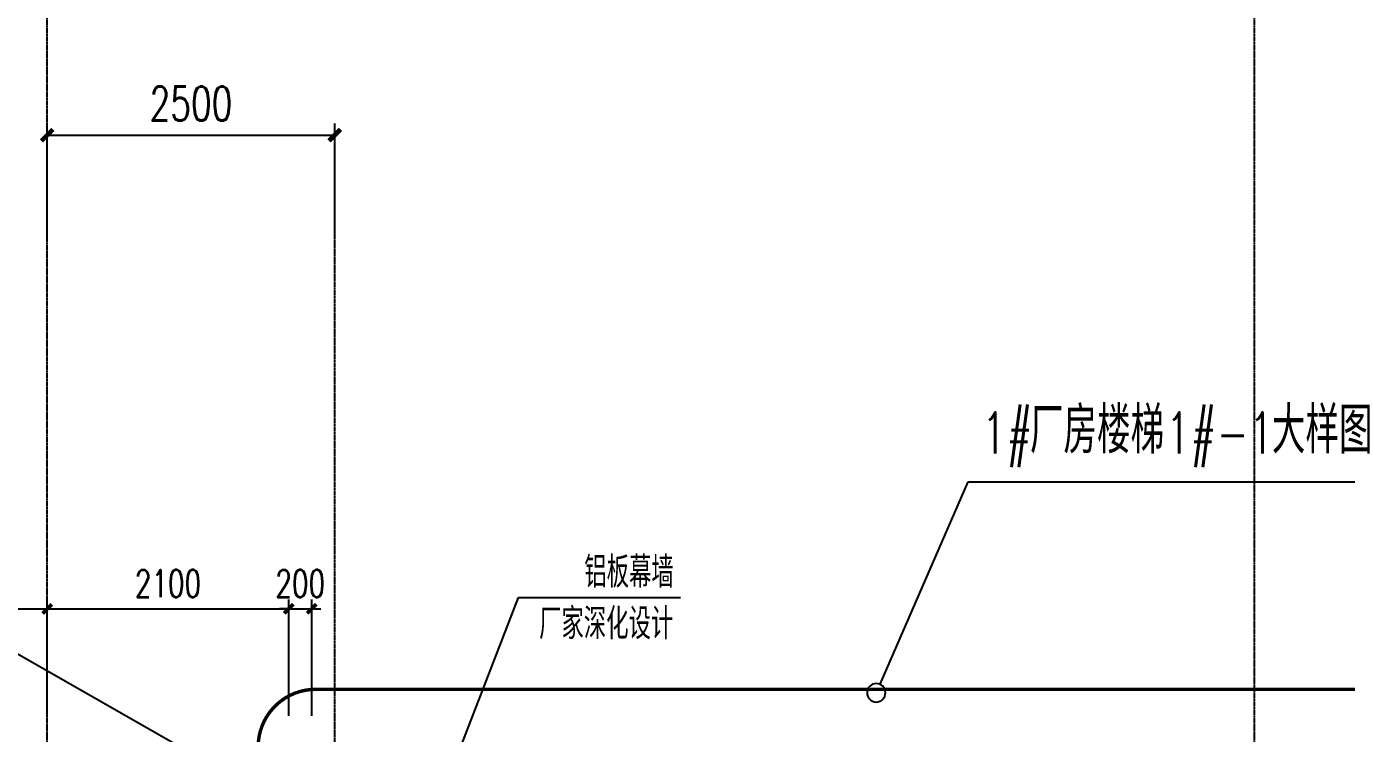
# Model space of a CAD drawing. Extents: x -954573 to 446329, y 489853 to 1226784.
# Drawn here: x -79535 to -68054, y 832675 to 838826 of the extents above; entities that cross this region are included whole.
import ezdxf

# ---------------------------------------------------------------- set-up
doc = ezdxf.new("R2010")
doc.units = 0
doc.header["$LTSCALE"] = 10
doc.header["$MEASUREMENT"] = 0
doc.linetypes.add('10平面$0$DOTE', pattern=[2.42, 2, -0.2, 0.02, -0.2])
doc.linetypes.add('10平面$1$DASH', pattern=[0.35, 0.25, -0.1])
doc.layers.get('Defpoints').update_dxf_attribs({"color": 210})
for name, color, linetype in [('10平面$0$A-AXIS-D', 8, 'Continuous'), ('10平面$0$A-AXIS-DOTE', 8, '10平面$0$DOTE'), ('10平面$0$A-AXIS-DP', 8, 'Continuous'), ('10平面$0$A-AXIS-SYMB', 8, 'Continuous'), ('10平面$0$AS-WALL', 8, 'Continuous'), ('10平面$0$DIM_ELEV', 3, 'Continuous'), ('10平面$0$PUB_TEXT', 8, 'Continuous'), ('A-LIN-V', 9, 'Continuous'), ('建-引出', 3, 'Continuous')]:
    doc.layers.add(name, color=color, linetype=linetype)
doc.styles.add('10平面$0$_TCH_DIM', font='SIMPLEX', dxfattribs={"bigfont": 'GBCBIG'})
doc.styles.add('10平面$0$_TCH_DIM_T3', font='SIMPLEX', dxfattribs={"width": 0.705882, "bigfont": 'GBCBIG'})
doc.dimstyles.new('10平面$0$_TCH_ARCH&&100', dxfattribs={"dimtxt": 297.5, "dimasz": 100, "dimexe": 100, "dimexo": 100, "dimgap": 126.25, "dimtad": 1, "dimdec": 0, "dimzin": 0, "dimdsep": 46, "dimtxsty": '10平面$0$_TCH_DIM_T3', "dimblk": '10平面$0$_ArchTick', "dimcen": 0.09, "dimclrt": 7, "dimazin": 2, "dimtfac": 1, "dimtdec": 0, "dimtix": 1, "dimtmove": 2, "dimatfit": 3, "dimfxl": 0, "dimtolj": 1, "dimtzin": 0, "dimarcsym": 0})
doc.dimstyles.new('10平面$0$_TCH_ARCH&&80', dxfattribs={"dimtxt": 238, "dimasz": 80, "dimexe": 80, "dimexo": 80, "dimgap": 101, "dimtad": 1, "dimdec": 0, "dimzin": 0, "dimdsep": 46, "dimtxsty": '10平面$0$_TCH_DIM_T3', "dimblk": '10平面$0$_ArchTick', "dimcen": 0.09, "dimclrt": 7, "dimazin": 2, "dimtfac": 1, "dimtdec": 0, "dimtix": 1, "dimtmove": 2, "dimatfit": 3, "dimfxl": 0, "dimtolj": 1, "dimtzin": 0, "dimarcsym": 0})

# ---------------------------------------------------------------- blocks, each defined once
blk = doc.blocks.new('10平面$0$_ArchTick')
at = {"color": 0, "linetype": 'ByBlock', "const_width": 0.4}
blk.add_lwpolyline([(-0.5, -0.5), (0.5, 0.5)], dxfattribs=at)
blk = doc.blocks.new('*D3194')
at = {"layer": '10平面$0$A-AXIS-D', "color": 0, "lineweight": -2}
for p, q in [((141382, 32160), (141382, 33160)), ((143882, 32160), (143882, 33160)), ((141382, 33060), (143882, 33060))]:
    blk.add_line(p, q, dxfattribs=at)
at = {"layer": 'Defpoints', "color": 0}
for p in [(143882, 33060), (141382, 32060), (143882, 32060)]:
    blk.add_point(p, dxfattribs=at)
at = {"layer": '10平面$0$A-AXIS-D', "color": 0, "lineweight": -2, "xscale": 100, "yscale": 100, "zscale": 100, "rotation": 180}
blk.add_blockref('10平面$0$_ArchTick', (141382, 33060), dxfattribs=at)
at = {"layer": '10平面$0$A-AXIS-D', "color": 0, "lineweight": -2, "xscale": 100, "yscale": 100, "zscale": 100}
blk.add_blockref('10平面$0$_ArchTick', (143882, 33060), dxfattribs=at)
at = {"layer": '10平面$0$A-AXIS-D', "color": 7, "insert": (142632, 33335), "char_height": 297.5, "attachment_point": 5, "style": '10平面$0$_TCH_DIM_T3'}
blk.add_mtext('\\A1;2500', dxfattribs=at)
blk = doc.blocks.new('10平面$0$3132')
at = {"layer": '10平面$0$A-AXIS-SYMB'}
for p, q in [((-72112, 833104), (-71345, 834866)), ((-71345, 834866), (-67770, 834866))]:
    blk.add_line(p, q, dxfattribs=at)
blk.add_lwpolyline([(-72064, 833030, 1), (-72225, 833030, 1)], format="xyb", close=True, dxfattribs=at)
at = {"layer": '10平面$0$DIM_ELEV', "linetype": '10平面$1$DASH', "const_width": 30}
blk.add_lwpolyline([(-77020, 833060), (-66360, 833060, -0.414214), (-65860, 832560), (-65860, 825080, -0.414214), (-66360, 824580), (-77020, 824580, -0.414214), (-77520, 825080), (-77520, 832560, -0.414214)], format="xyb", close=True, dxfattribs=at)
at = {"layer": '10平面$0$PUB_TEXT', "style": '10平面$0$_TCH_DIM', "width": 0.705882}
for s, p in [('1#', (-71228, 835111)), ('1#-1', (-69628, 835111))]:
    blk.add_text(s, height=357, dxfattribs=at).set_placement(p)
at = {"layer": '10平面$0$PUB_TEXT', "style": '10平面$0$_TCH_DIM'}
for s, p in [('厂房楼梯', (-70808, 835111)), ('大样图', (-68704, 835111))]:
    blk.add_text(s, height=405.1, dxfattribs=at).set_placement(p)
blk = doc.blocks.new('*D3793')
at = {"layer": '10平面$0$A-AXIS-DP', "color": 0, "lineweight": -2}
for p, q in [((-80554, 832830), (-80554, 833840)), ((-79354, 832830), (-79354, 833840)), ((-80554, 833760), (-79354, 833760))]:
    blk.add_line(p, q, dxfattribs=at)
at = {"layer": 'Defpoints', "color": 0}
for p in [(-79354, 833760), (-80554, 832750), (-79354, 832750)]:
    blk.add_point(p, dxfattribs=at)
at = {"layer": '10平面$0$A-AXIS-DP', "color": 0, "lineweight": -2, "xscale": 80, "yscale": 80, "zscale": 80, "rotation": 180}
blk.add_blockref('10平面$0$_ArchTick', (-80554, 833760), dxfattribs=at)
at = {"layer": '10平面$0$A-AXIS-DP', "color": 0, "lineweight": -2, "xscale": 80, "yscale": 80, "zscale": 80}
blk.add_blockref('10平面$0$_ArchTick', (-79354, 833760), dxfattribs=at)
at = {"layer": '10平面$0$A-AXIS-DP', "color": 7, "insert": (-79954, 833980), "char_height": 238, "attachment_point": 5, "style": '10平面$0$_TCH_DIM_T3'}
blk.add_mtext('\\A1;1200', dxfattribs=at)
blk = doc.blocks.new('*D3794')
at = {"layer": '10平面$0$A-AXIS-DP', "color": 0, "lineweight": -2}
for p, q in [((-79354, 832830), (-79354, 833840)), ((-77254, 832830), (-77254, 833840)), ((-79354, 833760), (-77254, 833760))]:
    blk.add_line(p, q, dxfattribs=at)
at = {"layer": 'Defpoints', "color": 0}
for p in [(-77254, 833760), (-79354, 832750), (-77254, 832750)]:
    blk.add_point(p, dxfattribs=at)
at = {"layer": '10平面$0$A-AXIS-DP', "color": 0, "lineweight": -2, "xscale": 80, "yscale": 80, "zscale": 80, "rotation": 180}
blk.add_blockref('10平面$0$_ArchTick', (-79354, 833760), dxfattribs=at)
at = {"layer": '10平面$0$A-AXIS-DP', "color": 0, "lineweight": -2, "xscale": 80, "yscale": 80, "zscale": 80}
blk.add_blockref('10平面$0$_ArchTick', (-77254, 833760), dxfattribs=at)
at = {"layer": '10平面$0$A-AXIS-DP', "color": 7, "insert": (-78304, 833980), "char_height": 238, "attachment_point": 5, "style": '10平面$0$_TCH_DIM_T3'}
blk.add_mtext('\\A1;2100', dxfattribs=at)
blk = doc.blocks.new('*D3795')
at = {"layer": '10平面$0$A-AXIS-DP', "color": 0, "lineweight": -2}
for p, q in [((-77254, 832830), (-77254, 833840)), ((-77054, 832830), (-77054, 833840)), ((-77254, 833760), (-77334, 833760)), ((-77254, 833760), (-77054, 833760)), ((-77054, 833760), (-76974, 833760))]:
    blk.add_line(p, q, dxfattribs=at)
at = {"layer": 'Defpoints', "color": 0}
for p in [(-77054, 833760), (-77254, 832750), (-77054, 832750)]:
    blk.add_point(p, dxfattribs=at)
at = {"layer": '10平面$0$A-AXIS-DP', "color": 0, "lineweight": -2, "xscale": 80, "yscale": 80, "zscale": 80}
blk.add_blockref('10平面$0$_ArchTick', (-77254, 833760), dxfattribs=at)
at = {"layer": '10平面$0$A-AXIS-DP', "color": 0, "lineweight": -2, "xscale": 80, "yscale": 80, "zscale": 80, "rotation": 180}
blk.add_blockref('10平面$0$_ArchTick', (-77054, 833760), dxfattribs=at)
at = {"layer": '10平面$0$A-AXIS-DP', "color": 7, "insert": (-77154, 833980), "char_height": 238, "attachment_point": 5, "style": '10平面$0$_TCH_DIM_T3'}
blk.add_mtext('\\A1;200', dxfattribs=at)
blk = doc.blocks.new('10平面$0$dote')
at = {"layer": '10平面$0$A-AXIS-DOTE'}
for p, q in [((141382.2, -69000), (141382.2, 36662.3)), ((151882.2, -69000), (151882.2, 36662.3)), ((143882.2, 17390), (143882.2, 33120))]:
    blk.add_line(p, q, dxfattribs=at)
at = {"layer": '10平面$0$A-AXIS-D'}
dim = blk.add_linear_dim(base=(143882.2, 33060), p1=(141382.2, 32060), p2=(143882.2, 32060), angle=360, dimstyle='10平面$0$_TCH_ARCH&&100', override={"dimgap": 0}, dxfattribs=at)
dim.commit()
dim.dimension.update_dxf_attribs({"geometry": '*D3194', "text_midpoint": (142632.2, 33335), "dimtype": 129})
blk = doc.blocks.new('10平面')
at = {"layer": '10平面$0$A-AXIS-SYMB'}
for p, q in [((-75770, 832530), (-75255.8, 833860)), ((-75255.8, 833860), (-73845.8, 833860))]:
    blk.add_line(p, q, dxfattribs=at)
at = {"layer": '10平面$0$A-AXIS-DP'}
blk.add_blockref('10平面$0$3132', (0, 0), dxfattribs=at)
at = {"layer": '10平面$0$AS-WALL'}
blk.add_blockref('10平面$0$dote', (-220736.4, 804820), dxfattribs=at)
at = {"layer": '10平面$0$PUB_TEXT', "style": '10平面$0$_TCH_DIM'}
for s, p in [('铝板幕墙', (-74683.4, 833944)), ('厂家深化设计', (-75076.6, 833496))]:
    blk.add_text(s, height=270.07, dxfattribs=at).set_placement(p)
at = {"layer": '10平面$0$A-AXIS-DP'}
for p1, p2, picture, middle in [((-80554.2, 832750), (-79354.2, 832750), '*D3793', (-79954.2, 833980)), ((-79354.2, 832750), (-77254.2, 832750), '*D3794', (-78304.2, 833980)), ((-77254.2, 832750), (-77054.2, 832750), '*D3795', (-77154.2, 833980))]:
    dim = blk.add_aligned_dim(p1=p1, p2=p2, distance=1010, dimstyle='10平面$0$_TCH_ARCH&&80', dxfattribs=at)
    dim.commit()
    dim.dimension.update_dxf_attribs({"geometry": picture, "text_midpoint": middle})

msp = doc.modelspace()

# ---------------------------------------------------------------- block references
at = {"layer": 'A-LIN-V'}
msp.add_blockref('10平面', (0, 0), dxfattribs=at)

# ---------------------------------------------------------------- next in the draw order: linework, layer by layer
at = {"layer": '建-引出'}
msp.add_line((-74290, 830330), (-116914.5, 854640), dxfattribs=at)

doc.saveas('drawing.dxf')
